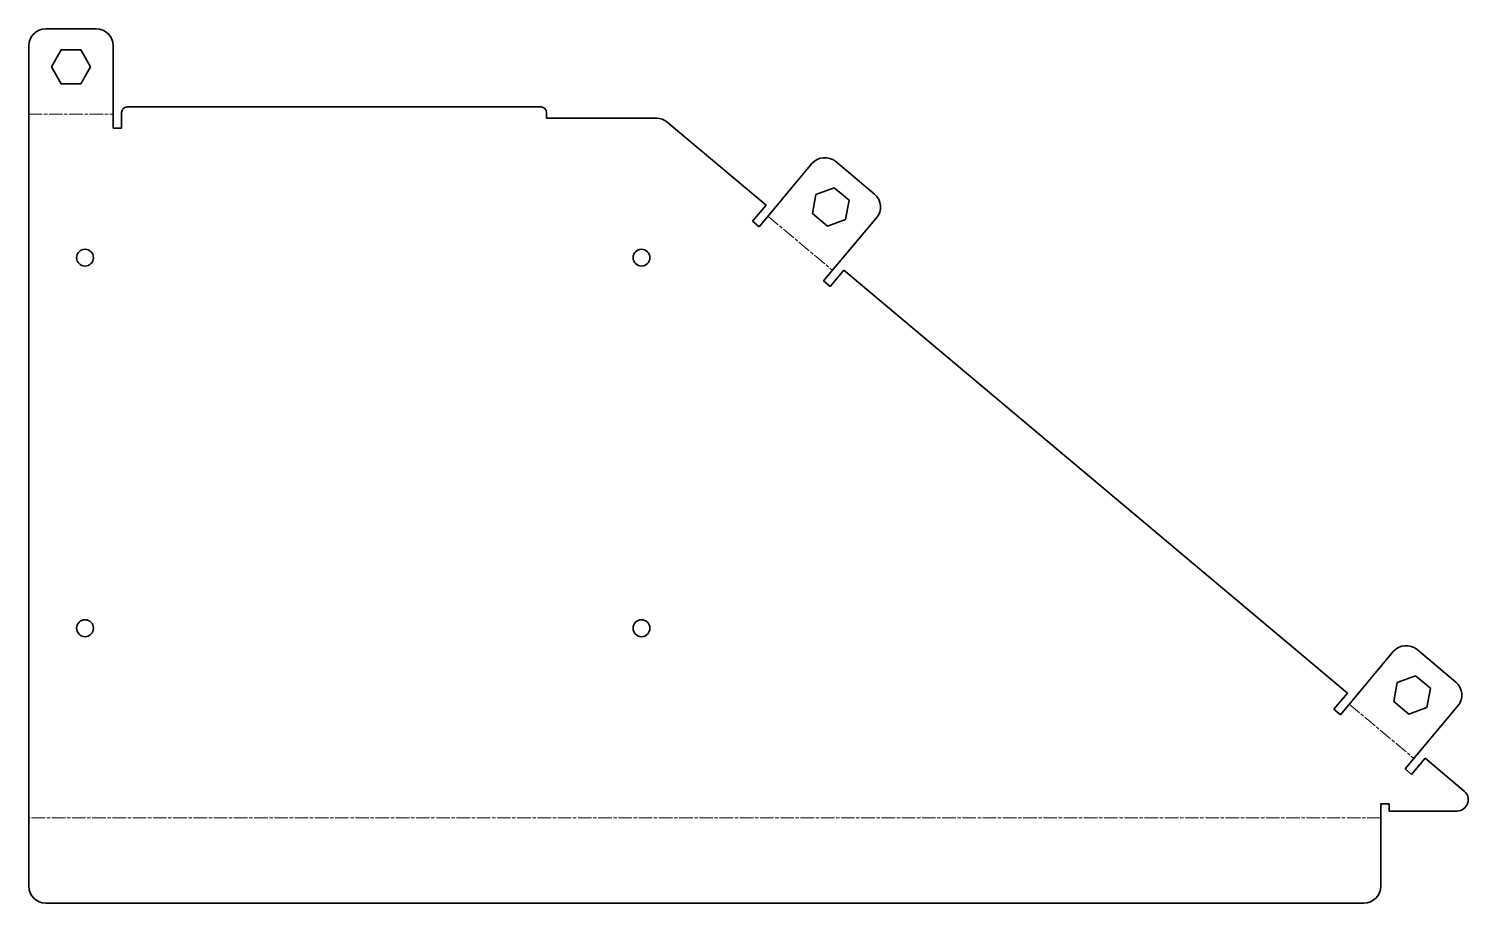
# Model space of a CAD drawing. Header units: inches. Extents: x 0 to 256, y 0 to 155.
import ezdxf

# ---------------------------------------------------------------- set-up
doc = ezdxf.new("R2010")
doc.units = ezdxf.units.IN
doc.header["$MEASUREMENT"] = 0
doc.linetypes.add('Chain', pattern=[13.68, 9.12, -1.14, 2.28, -1.14])
doc.layers.add('SIMUMAK Bend Centerline (ISO)', color=7, linetype='Chain', lineweight=9)
doc.layers.add('SIMUMAK Visible (ISO)', color=7, linetype='Continuous', lineweight=35)

# ---------------------------------------------------------------- blocks, each defined once
blk = doc.blocks.new('AMB-04-TARAB01_Sheet_AMB-04-TARAB01 (desplegada)')
at = {"layer": 'SIMUMAK Bend Centerline (ISO)', "ltscale": 0.263158}
for p, q in [((-128.04, 62.55), (-113.04, 62.55)), ((3.44, 44.43), (14.93, 34.78)), ((106.86, -42.35), (118.35, -51.99)), ((112.46, -62.55), (-128.04, -62.55))]:
    blk.add_line(p, q, dxfattribs=at)
at = {"layer": 'SIMUMAK Visible (ISO)'}
for p, q in [((-116.04, 77.74), (-125.04, 77.74)), ((-128.04, 74.74), (-128.04, -74.74)), ((-113.04, 60.1), (-113.04, 74.74)), ((-124, 70.99), (-122.27, 73.99)), ((-122.27, 73.99), (-118.8, 73.99)), ((-118.8, 73.99), (-117.07, 70.99)), ((-122.27, 67.99), (-124, 70.99)), ((-117.07, 70.99), (-118.8, 67.99)), ((-118.8, 67.99), (-122.27, 67.99)), ((-111.54, 62.85), (-111.54, 60.1)), ((-36.92, 63.85), (-110.54, 63.85)), ((-35.92, 61.85), (-35.92, 62.85)), ((-16.39, 61.85), (-35.92, 61.85)), ((-111.54, 60.1), (-113.04, 60.1)), ((-14.46, 61.15), (3.13, 46.39)), ((22.4, 48.35), (15.51, 54.14)), ((11.28, 53.77), (1.87, 42.55)), ((11.96, 48.3), (15.22, 49.49)), ((15.22, 49.49), (17.87, 47.26)), ((0.72, 43.52), (3.13, 46.39)), ((11.36, 44.89), (11.96, 48.3)), ((17.87, 47.26), (17.27, 43.85)), ((14.02, 42.66), (11.36, 44.89)), ((13.36, 32.91), (22.77, 44.13)), ((17.27, 43.85), (14.02, 42.66)), ((1.87, 42.55), (0.72, 43.52)), ((16.92, 34.82), (14.51, 31.95)), ((16.92, 34.82), (106.55, -40.39)), ((14.51, 31.95), (13.36, 32.91)), ((114.7, -33.01), (105.29, -44.23)), ((125.82, -38.42), (118.93, -32.64)), ((115.38, -38.47), (118.64, -37.29)), ((118.64, -37.29), (121.29, -39.52)), ((104.14, -43.26), (106.55, -40.39)), ((114.78, -41.89), (115.38, -38.47)), ((121.29, -39.52), (120.69, -42.93)), ((105.29, -44.23), (104.14, -43.26)), ((117.43, -44.11), (114.78, -41.89)), ((116.78, -53.87), (126.19, -42.65)), ((120.69, -42.93), (117.43, -44.11)), ((120.34, -51.96), (117.93, -54.83)), ((120.34, -51.96), (127.32, -57.82)), ((117.93, -54.83), (116.78, -53.87)), ((112.46, -60.1), (113.96, -60.1)), ((112.46, -74.74), (112.46, -60.1)), ((113.96, -60.1), (113.96, -61.35)), ((113.96, -61.35), (126.04, -61.35)), ((-125.04, -77.74), (109.46, -77.74))]:
    blk.add_line(p, q, dxfattribs=at)
for centre in [(-118.04, 37.05), (-19.04, 37.05), (-118.04, -28.85), (-19.04, -28.85)]:
    blk.add_circle(centre, 1.5, dxfattribs=at)
at = {"layer": 'SIMUMAK Visible (ISO)', "extrusion": (0, 0, -1)}
for centre, radius, start, end in [((125.04, 74.74), 3, 0, 90), ((116.04, 74.74), 3, 90, 180), ((110.54, 62.85), 1, 360, 90), ((36.92, 62.85), 1, 90, 180), ((16.39, 58.85), 3, 90, 130), ((-13.58, 51.84), 3, 40, 130), ((-20.48, 46.05), 3, 130, 220), ((-117, -34.94), 3, 40, 130), ((-123.89, -40.72), 3, 130, 220), ((125.04, -74.74), 3, 270, 360), ((-109.46, -74.74), 3, 180, 270)]:
    blk.add_arc(centre, radius, start, end, dxfattribs=at)
at = {"layer": 'SIMUMAK Visible (ISO)'}
blk.add_arc((126.04, -59.35), 2, 270, 50, dxfattribs=at)

msp = doc.modelspace()

# ---------------------------------------------------------------- block references
msp.add_blockref('AMB-04-TARAB01_Sheet_AMB-04-TARAB01 (desplegada)', (128.04, 77.74))

doc.saveas('drawing.dxf')
